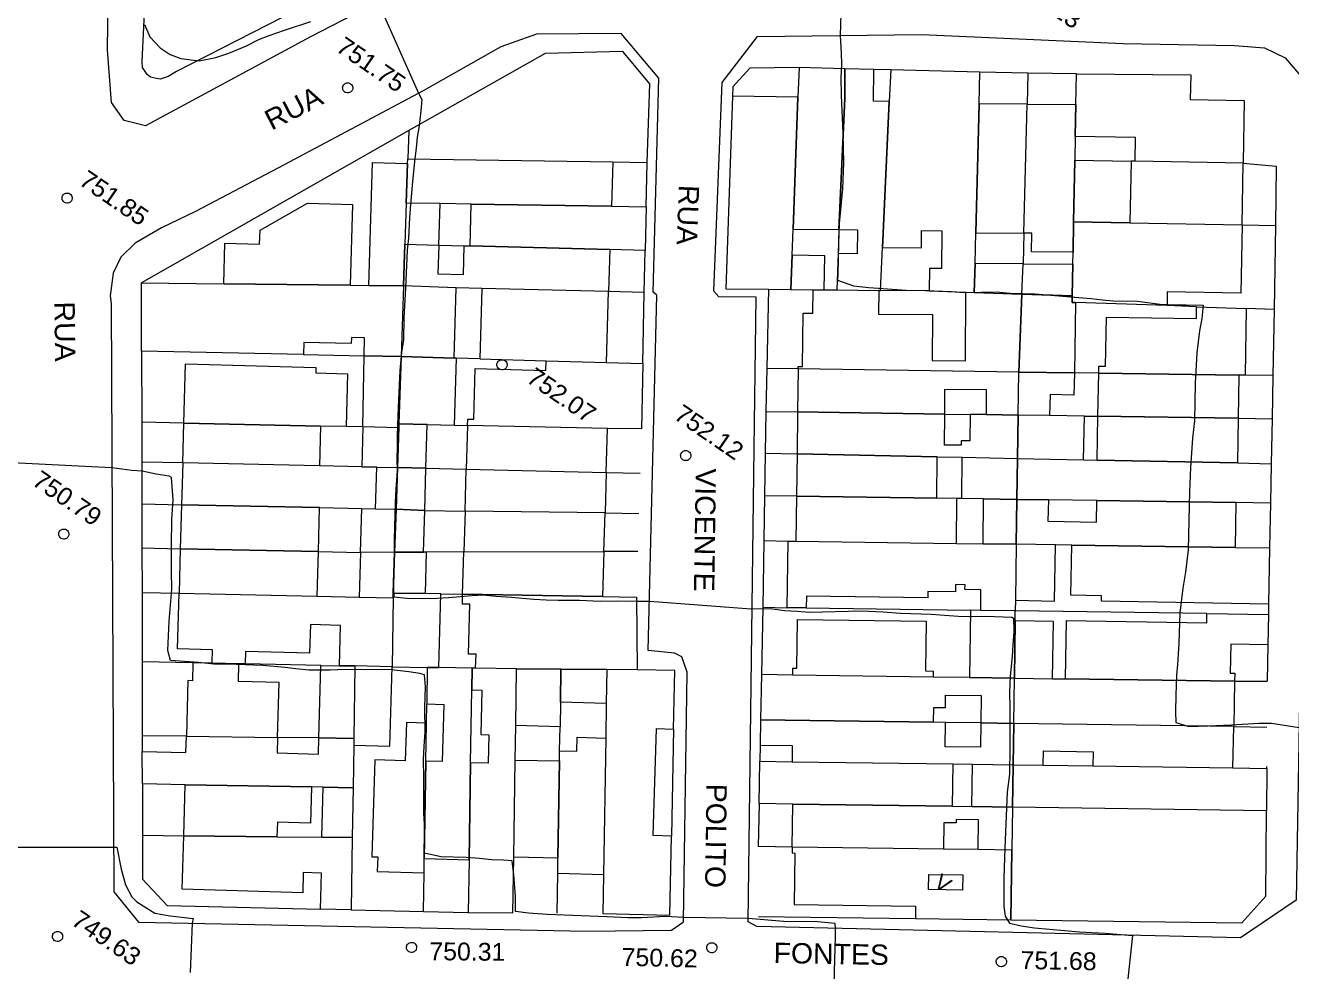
# Model space of a CAD drawing. Header units: metres. Extents: x 322294 to 7190115, y 7390841 to 10157759.
# Drawn here: x 323695.3 to 323819.7, y 7393811.2 to 7393904.2 of the extents above; entities that cross this region are included whole.
import ezdxf
from ezdxf.enums import TextEntityAlignment as Align

# ---------------------------------------------------------------- set-up
doc = ezdxf.new("R2010")
doc.units = ezdxf.units.M
doc.layers.get('0').update_dxf_attribs({"lineweight": 18})
for name, color, linetype, lineweight in [('100_SIST_VIARIO_MEIO_FIO', 1, 'Continuous', 18), ('160_P_SIMP_ASF_TOP', 7, 'Continuous', 18), ('168_P_SIMP_PARALE_TOP', 7, 'Continuous', 18), ('206_MURO_E_MURO_ARRIMO', 7, 'Continuous', 18), ('214_PROJ_BEIRAL_EDIF', 10, 'Continuous', 18), ('600_CURVA_MESTRA', 14, 'Continuous', 18), ('604_CURVA_INTERM', 7, 'Continuous', 18), ('606_PTO_COTADO', 7, 'Continuous', 18), ('608_PTO_COTADO_INTERVIA', 1, 'Continuous', 18), ('626_SEGM_CURVA_INTERM', 7, 'Continuous', 18)]:
    doc.layers.add(name, color=color, linetype=linetype, lineweight=lineweight)
doc.styles.add('Style-Arial', font='arial.ttf', dxfattribs={"height": 1.75})

# ---------------------------------------------------------------- blocks, each defined once
blk = doc.blocks.new('SP09')
at = {"color": 0, "linetype": 'Continuous'}
blk.add_lwpolyline([(-0.03, -0.51), (-0.14, -0.49), (-0.24, -0.46), (-0.31, -0.42), (-0.35, -0.39), (-0.42, -0.31), (-0.47, -0.24), (-0.51, -0.15), (-0.52, -0.09), (-0.52, 0.03), (-0.51, 0.11), (-0.48, 0.2), (-0.44, 0.27), (-0.4, 0.33), (-0.32, 0.39), (-0.23, 0.44), (-0.15, 0.48), (-0.1, 0.48), (-0.03, 0.48), (0.08, 0.48), (0.19, 0.44), (0.27, 0.4), (0.35, 0.32), (0.41, 0.23), (0.46, 0.11), (0.48, 0.03), (0.48, -0.03), (0.47, -0.08), (0.44, -0.21), (0.38, -0.3), (0.31, -0.38), (0.23, -0.44), (0.1, -0.49), (0.02, -0.51)], close=True, dxfattribs=at)
blk = doc.blocks.new('SP10')
at = {"color": 0, "linetype": 'Continuous'}
blk.add_lwpolyline([(-0.03, -0.51), (-0.14, -0.49), (-0.24, -0.46), (-0.31, -0.42), (-0.35, -0.39), (-0.42, -0.31), (-0.47, -0.24), (-0.51, -0.15), (-0.52, -0.09), (-0.52, 0.03), (-0.51, 0.11), (-0.48, 0.2), (-0.44, 0.27), (-0.4, 0.33), (-0.32, 0.39), (-0.23, 0.44), (-0.15, 0.48), (-0.1, 0.48), (-0.03, 0.48), (0.08, 0.48), (0.19, 0.44), (0.27, 0.4), (0.35, 0.32), (0.41, 0.23), (0.46, 0.11), (0.48, 0.03), (0.48, -0.03), (0.47, -0.08), (0.44, -0.21), (0.38, -0.3), (0.31, -0.38), (0.23, -0.44), (0.1, -0.49), (0.02, -0.51)], close=True, dxfattribs=at)

msp = doc.modelspace()

# ---------------------------------------------------------------- linework, layer by layer
at = {"layer": '100_SIST_VIARIO_MEIO_FIO'}
msp.add_lwpolyline([(323740.756, 7393912.127), (323723.306, 7393903.087), (323707.095, 7393894.36), (323704.982, 7393894.878), (323703.732, 7393896.656), (323703.358, 7393901.818), (323703.515, 7393914.407)], dxfattribs=at)
for points in [[(323703.71, 7393876.899), (323703.976, 7393819.064), (323706.392, 7393816.105), (323750.45, 7393815.227), (323758.797, 7393815.322), (323759.955, 7393816.138), (323760.318, 7393840.659), (323759.783, 7393842.157), (323759.088, 7393842.517), (323756.505, 7393842.794), (323757.325, 7393877.699), (323756.991, 7393877.99), (323757.547, 7393899.033), (323753.843, 7393903.419), (323745.523, 7393903.339), (323742.012, 7393902.114), (323734.378, 7393897.79), (323720.702, 7393890.508), (323712.077, 7393885.968), (323708.653, 7393884.316), (323706.065, 7393882.812), (323704.651, 7393881.44), (323703.904, 7393879.867), (323703.633, 7393877.645)], [(323814.107, 7393902.237), (323817.074, 7393902.018), (323819.078, 7393901.019), (323821.039, 7393898.781), (323821.608, 7393897.484), (323821.185, 7393878.231), (323820.165, 7393818.259), (323814.697, 7393814.557), (323767.167, 7393815.661), (323766.306, 7393816.119), (323766.901, 7393862.669), (323767.093, 7393877.496), (323763.425, 7393877.546), (323762.956, 7393878.089), (323763.76, 7393898.6), (323767.238, 7393903.131), (323783.372, 7393903.328), (323803.161, 7393902.441)]]:
    msp.add_lwpolyline(points, close=True, dxfattribs=at)
at = {"layer": '206_MURO_E_MURO_ARRIMO'}
for p, q in [((323766.475, 7393900.022), (323764.812, 7393898.173)), ((323771.318, 7393900.065), (323766.475, 7393900.022)), ((323780.328, 7393899.843), (323778.668, 7393899.884)), ((323793.802, 7393899.51), (323789.095, 7393899.626)), ((323798.581, 7393899.461), (323793.802, 7393899.51)), ((323764.812, 7393898.173), (323764.78, 7393897.265)), ((323732.954, 7393893.876), (323706.693, 7393878.912)), ((323756.286, 7393886.389), (323756.378, 7393890.751)), ((323818.213, 7393890.382), (323818.155, 7393884.549)), ((323818.155, 7393884.549), (323818.002, 7393876.314)), ((323756.108, 7393877.963), (323756.196, 7393882.097)), ((323755.962, 7393870.997), (323756.108, 7393877.963)), ((323768.315, 7393878.29), (323768.139, 7393870.509)), ((323818.002, 7393876.314), (323817.881, 7393869.803)), ((323706.706, 7393872.212), (323706.719, 7393865.219)), ((323768.139, 7393870.509), (323768.044, 7393866.276)), ((323817.881, 7393869.803), (323817.802, 7393865.57)), ((323768.044, 7393866.276), (323767.98, 7393862.193)), ((323706.719, 7393865.219), (323706.726, 7393861.308)), ((323817.802, 7393865.57), (323817.72, 7393861.147)), ((323706.726, 7393861.308), (323706.733, 7393857.199)), ((323767.98, 7393862.193), (323767.914, 7393857.987)), ((323767.914, 7393857.987), (323767.846, 7393853.585)), ((323706.733, 7393857.199), (323706.741, 7393852.869)), ((323817.648, 7393857.282), (323817.566, 7393852.879)), ((323706.741, 7393852.869), (323706.75, 7393848.49)), ((323767.846, 7393853.585), (323767.743, 7393847.034)), ((323706.75, 7393848.49), (323706.762, 7393841.668)), ((323767.743, 7393847.034), (323767.622, 7393840.423)), ((323817.463, 7393847.347), (323817.444, 7393846.328)), ((323817.389, 7393843.354), (323817.322, 7393839.776)), ((323706.762, 7393841.668), (323706.776, 7393834.423)), ((323758.985, 7393835.071), (323758.775, 7393824.556)), ((323706.776, 7393834.423), (323706.778, 7393832.883)), ((323767.496, 7393833.506), (323767.467, 7393831.912)), ((323817.275, 7393831.205), (323817.276, 7393831.404)), ((323706.784, 7393829.678), (323706.794, 7393824.639)), ((323767.391, 7393827.755), (323767.314, 7393823.543)), ((323706.794, 7393824.639), (323706.802, 7393820.322)), ((323706.802, 7393820.322), (323709.212, 7393817.725)), ((323709.212, 7393817.725), (323724.274, 7393817.384)), ((323727.299, 7393817.315), (323734.404, 7393817.154)), ((323734.404, 7393817.154), (323738.813, 7393817.054)), ((323767.346, 7393816.67), (323782.749, 7393816.464))]:
    msp.add_line(p, q, dxfattribs=at)
for points in [[(323793.802, 7393899.51), (323793.746, 7393896.475)], [(323814.96, 7393890.685), (323818.213, 7393890.382)], [(323775.243, 7393884.149), (323775.156, 7393881.795)], [(323793.419, 7393883.806), (323793.342, 7393880.782)], [(323814.853, 7393884.611), (323818.155, 7393884.549)], [(323735.933, 7393882.633), (323738.406, 7393882.567)], [(323756.108, 7393877.963), (323752.594, 7393878.054)], [(323784.116, 7393878.13), (323779.327, 7393878.179)], [(323810.392, 7393876.577), (323807.481, 7393876.677)], [(323818.002, 7393876.314), (323815.263, 7393876.408)], [(323722.621, 7393871.878), (323728.572, 7393871.753)], [(323739.94, 7393871.455), (323737.658, 7393871.521)], [(323771.238, 7393870.465), (323768.139, 7393870.509)], [(323800.763, 7393870.046), (323798.373, 7393870.08)], [(323817.881, 7393869.803), (323815.147, 7393869.842)], [(323768.044, 7393866.276), (323771.181, 7393866.232)], [(323710.861, 7393865.132), (323706.719, 7393865.219)], [(323737.47, 7393864.935), (323738.733, 7393864.908)], [(323785.636, 7393866.027), (323788.131, 7393865.991)], [(323799.362, 7393865.832), (323800.689, 7393865.813)], [(323814.479, 7393865.617), (323817.802, 7393865.57)], [(323728.46, 7393864.761), (323726.795, 7393864.796)], [(323710.749, 7393861.224), (323706.726, 7393861.308)], [(323767.98, 7393862.193), (323771.125, 7393862.127)], [(323734.656, 7393860.699), (323738.61, 7393860.608)], [(323752.365, 7393860.291), (323755.701, 7393860.214)], [(323771.068, 7393857.943), (323767.914, 7393857.987)], [(323787.319, 7393857.712), (323786.817, 7393857.719)], [(323706.733, 7393857.199), (323710.632, 7393857.117)], [(323734.537, 7393856.533), (323738.492, 7393856.483)], [(323752.251, 7393856.31), (323755.588, 7393856.268)], [(323706.741, 7393852.869), (323710.508, 7393852.79)], [(323724.075, 7393852.504), (323728.212, 7393852.417)], [(323755.481, 7393852.531), (323752.142, 7393852.522)], [(323767.846, 7393853.585), (323770.241, 7393853.551)], [(323738.378, 7393852.482), (323734.708, 7393852.471)], [(323706.75, 7393848.49), (323710.383, 7393848.413)], [(323736.127, 7393848.356), (323738.259, 7393848.321)], [(323767.743, 7393847.034), (323770.152, 7393847)], [(323772.032, 7393846.973), (323788.153, 7393846.744)], [(323811.394, 7393846.414), (323792.57, 7393846.682)], [(323711.751, 7393841.573), (323706.762, 7393841.668)], [(323724.329, 7393841.334), (323716.893, 7393841.475)], [(323814.114, 7393839.763), (323817.322, 7393839.776)], [(323734.695, 7393835.657), (323734.724, 7393837.54)], [(323747.792, 7393832.943), (323747.829, 7393835.306)], [(323789.178, 7393835.672), (323785.721, 7393835.721)], [(323814.036, 7393835.319), (323817.298, 7393835.273)], [(323711.103, 7393834.366), (323706.776, 7393834.423)], [(323724.125, 7393834.196), (323720.056, 7393834.249)], [(323706.794, 7393824.639), (323710.848, 7393824.595)], [(323770.644, 7393823.482), (323767.314, 7393823.543)], [(323734.404, 7393817.154), (323734.463, 7393820.95)], [(323747.541, 7393816.988), (323747.602, 7393820.876)]]:
    msp.add_lwpolyline(points, dxfattribs=at)
at = {"layer": '214_PROJ_BEIRAL_EDIF'}
msp.add_lwpolyline([(323720.582, 7393905.038), (323710.124, 7393899.673), (323709.317, 7393899.184), (323708.532, 7393898.931), (323708.169, 7393898.987), (323707.59, 7393899.134), (323707.248, 7393899.389), (323706.803, 7393900.087), (323706.746, 7393900.661), (323707.078, 7393907.521)], dxfattribs=at)
for points in [[(323753.019, 7393890.804), (323756.378, 7393890.751), (323756.645, 7393898.479), (323754.01, 7393901.662), (323746.36, 7393901.452), (323732.954, 7393893.876), (323732.862, 7393891.121)], [(323771.211, 7393897.178), (323770.725, 7393884.184), (323775.243, 7393884.149), (323775.815, 7393897.023), (323775.833, 7393899.954), (323771.318, 7393900.065)], [(323775.156, 7393881.795), (323775.022, 7393878.222), (323779.147, 7393878.18), (323779.327, 7393878.179), (323779.522, 7393882.394), (323780.185, 7393896.745), (323778.643, 7393896.757), (323778.668, 7393899.884), (323775.833, 7393899.954), (323775.815, 7393897.023), (323775.243, 7393884.149), (323777.056, 7393884.135), (323777.038, 7393881.78)], [(323788.611, 7393880.819), (323788.688, 7393883.843), (323789.015, 7393896.512), (323789.095, 7393899.626), (323780.328, 7393899.843), (323780.185, 7393896.745), (323779.522, 7393882.394), (323783.344, 7393882.364), (323783.357, 7393884.052), (323785.359, 7393884.036), (323785.33, 7393880.315), (323784.133, 7393880.324), (323784.116, 7393878.13), (323787.72, 7393878.006), (323788.537, 7393877.978)], [(323798.465, 7393893.301), (323798.524, 7393896.438), (323798.581, 7393899.461), (323809.813, 7393899.345), (323809.77, 7393896.924), (323815.069, 7393896.831), (323814.96, 7393890.685), (323804.352, 7393890.873), (323804.393, 7393893.196)], [(323770.63, 7393881.623), (323770.725, 7393884.184), (323771.211, 7393897.178), (323764.78, 7393897.265), (323764.118, 7393878.324), (323768.315, 7393878.29), (323770.505, 7393878.268)], [(323789.015, 7393896.512), (323788.688, 7393883.843), (323793.419, 7393883.806), (323793.746, 7393896.475)], [(323798.25, 7393881.944), (323794.17, 7393881.975), (323794.184, 7393883.8), (323793.419, 7393883.806), (323793.746, 7393896.475), (323798.524, 7393896.438), (323798.465, 7393893.301), (323798.421, 7393890.978), (323798.306, 7393884.924)], [(323732.862, 7393891.121), (323753.019, 7393890.804), (323752.894, 7393886.442), (323739.105, 7393886.659), (323736.049, 7393886.707), (323732.717, 7393886.759), (323732.846, 7393890.638)], [(323729.045, 7393878.653), (323729.391, 7393890.737), (323732.846, 7393890.638), (323732.717, 7393886.759), (323732.583, 7393882.721), (323732.446, 7393878.614)], [(323798.306, 7393884.924), (323798.421, 7393890.978), (323803.942, 7393890.88), (323803.835, 7393884.82)], [(323814.96, 7393890.685), (323804.352, 7393890.873), (323803.942, 7393890.88), (323803.835, 7393884.82), (323814.853, 7393884.611)], [(323727.19, 7393878.675), (323714.786, 7393878.818), (323714.9, 7393882.826), (323718.309, 7393882.729), (323718.347, 7393884.081), (323723.024, 7393886.749), (323727.418, 7393886.624)], [(323735.933, 7393882.633), (323736.049, 7393886.707), (323732.717, 7393886.759), (323732.583, 7393882.721)], [(323752.712, 7393882.189), (323738.988, 7393882.552), (323739.105, 7393886.659), (323752.894, 7393886.442), (323756.286, 7393886.389), (323756.196, 7393882.097)], [(323798.306, 7393884.924), (323803.835, 7393884.82), (323814.853, 7393884.611), (323814.734, 7393877.894), (323807.505, 7393878.021), (323807.481, 7393876.677), (323798.495, 7393876.988), (323798.146, 7393877), (323798.169, 7393877.645), (323798.227, 7393880.744), (323798.25, 7393881.944)], [(323735.933, 7393882.633), (323735.826, 7393879.795), (323738.325, 7393879.723), (323738.406, 7393882.567), (323738.988, 7393882.552), (323752.712, 7393882.189), (323752.594, 7393878.054), (323740.138, 7393878.377), (323737.624, 7393878.443), (323732.446, 7393878.614), (323732.583, 7393882.721)], [(323770.63, 7393881.623), (323770.505, 7393878.268), (323772.691, 7393878.246), (323773.8, 7393878.234), (323773.845, 7393881.579)], [(323793.342, 7393880.782), (323788.611, 7393880.819), (323788.537, 7393877.978), (323793.214, 7393877.816)], [(323793.342, 7393880.782), (323798.227, 7393880.744), (323798.169, 7393877.645), (323793.214, 7393877.816)], [(323728.572, 7393871.753), (323728.6, 7393873.525), (323727.33, 7393873.552), (323727.317, 7393872.959), (323722.645, 7393873.058), (323722.621, 7393871.878), (323706.706, 7393872.212), (323706.693, 7393878.912), (323714.786, 7393878.818), (323727.19, 7393878.675), (323729.045, 7393878.653), (323732.446, 7393878.614), (323732.215, 7393871.676)], [(323737.426, 7393871.527), (323737.624, 7393878.443), (323732.446, 7393878.614), (323732.215, 7393871.676)], [(323752.594, 7393878.054), (323740.138, 7393878.377), (323739.94, 7393871.455), (323746.461, 7393871.269), (323752.395, 7393871.099)], [(323779.147, 7393878.18), (323779.129, 7393875.837), (323784.426, 7393875.795), (323784.391, 7393871.289), (323787.667, 7393871.263), (323787.72, 7393878.006), (323788.537, 7393877.978), (323793.214, 7393877.816), (323792.903, 7393870.158), (323771.238, 7393870.465), (323771.241, 7393870.705), (323771.644, 7393870.699), (323771.715, 7393875.94), (323772.659, 7393875.927), (323772.691, 7393878.246), (323773.8, 7393878.234), (323775.022, 7393878.222)], [(323798.495, 7393876.988), (323798.373, 7393870.08), (323792.903, 7393870.158), (323793.214, 7393877.816), (323798.169, 7393877.645), (323798.146, 7393877)], [(323810.392, 7393876.577), (323815.263, 7393876.408), (323815.147, 7393869.842), (323814.554, 7393869.85), (323800.763, 7393870.046), (323800.775, 7393870.731), (323801.445, 7393870.719), (323801.53, 7393875.559), (323810.371, 7393875.403)], [(323728.572, 7393871.753), (323732.215, 7393871.676), (323731.995, 7393865.05), (323731.983, 7393864.687), (323728.46, 7393864.761)], [(323734.779, 7393864.992), (323737.47, 7393864.935), (323737.658, 7393871.521), (323737.426, 7393871.527), (323732.215, 7393871.676), (323731.995, 7393865.05)], [(323752.489, 7393864.618), (323738.733, 7393864.908), (323738.751, 7393865.539), (323739.349, 7393865.521), (323739.492, 7393870.505), (323746.434, 7393870.306), (323746.461, 7393871.269), (323752.395, 7393871.099), (323755.962, 7393870.997), (323755.827, 7393864.588)], [(323726.795, 7393864.796), (323724.273, 7393864.849), (323710.861, 7393865.132), (323711.028, 7393870.954), (323723.836, 7393870.588), (323723.821, 7393870.064), (323726.943, 7393869.975)], [(323789.704, 7393865.969), (323792.843, 7393865.924), (323792.903, 7393870.158), (323771.238, 7393870.465), (323771.181, 7393866.232), (323785.636, 7393866.027), (323785.655, 7393868.467), (323789.723, 7393868.435)], [(323798.373, 7393870.08), (323798.334, 7393867.897), (323795.982, 7393867.939), (323795.946, 7393865.88), (323792.843, 7393865.924), (323792.903, 7393870.158)], [(323814.479, 7393865.617), (323800.689, 7393865.813), (323800.763, 7393870.046), (323814.554, 7393869.85)], [(323785.636, 7393866.027), (323771.181, 7393866.232), (323771.125, 7393862.127), (323784.876, 7393861.838), (323787.351, 7393861.786), (323792.782, 7393861.671), (323792.843, 7393865.924), (323789.704, 7393865.969), (323788.131, 7393865.991), (323788.11, 7393863.385), (323787.266, 7393863.391), (323787.263, 7393862.971), (323785.612, 7393862.984)], [(323710.749, 7393861.224), (323710.861, 7393865.132), (323724.273, 7393864.849), (323724.191, 7393860.94)], [(323734.779, 7393864.992), (323731.995, 7393865.05), (323731.983, 7393864.687), (323731.853, 7393860.779), (323734.656, 7393860.699)], [(323795.946, 7393865.88), (323792.843, 7393865.924), (323792.782, 7393861.671), (323799.286, 7393861.535), (323799.362, 7393865.832)], [(323814.402, 7393861.217), (323800.612, 7393861.507), (323800.689, 7393865.813), (323814.479, 7393865.617)], [(323728.348, 7393860.853), (323729.81, 7393860.822), (323731.853, 7393860.779), (323731.983, 7393864.687), (323728.46, 7393864.761)], [(323752.489, 7393864.618), (323738.733, 7393864.908), (323738.61, 7393860.608), (323752.365, 7393860.291)], [(323728.348, 7393860.853), (323724.191, 7393860.94), (323710.749, 7393861.224), (323710.632, 7393857.117), (323724.199, 7393856.831), (323728.336, 7393856.744), (323729.692, 7393856.715), (323729.81, 7393860.822)], [(323771.125, 7393862.127), (323771.068, 7393857.943), (323784.844, 7393857.747), (323784.876, 7393861.838)], [(323789.442, 7393857.682), (323787.319, 7393857.712), (323787.351, 7393861.786), (323792.782, 7393861.671), (323792.725, 7393857.635)], [(323799.286, 7393861.535), (323800.612, 7393861.507), (323814.402, 7393861.217), (323817.72, 7393861.147), (323817.648, 7393857.282), (323814.244, 7393857.33), (323800.58, 7393857.524), (323795.819, 7393857.591), (323792.725, 7393857.635), (323792.782, 7393861.671)], [(323734.537, 7393856.533), (323734.656, 7393860.699), (323731.853, 7393860.779), (323731.716, 7393856.673)], [(323752.251, 7393856.31), (323738.492, 7393856.483), (323738.61, 7393860.608), (323752.365, 7393860.291)], [(323771.008, 7393853.54), (323786.782, 7393853.316), (323786.817, 7393857.719), (323784.844, 7393857.747), (323771.068, 7393857.943)], [(323789.408, 7393853.279), (323789.442, 7393857.682), (323792.725, 7393857.635), (323792.663, 7393853.233)], [(323795.819, 7393857.591), (323795.782, 7393855.486), (323800.543, 7393855.402), (323800.58, 7393857.524), (323814.244, 7393857.33), (323814.166, 7393852.928), (323798.113, 7393853.155), (323796.53, 7393853.178), (323792.663, 7393853.233), (323792.725, 7393857.635)], [(323724.199, 7393856.831), (323710.632, 7393857.117), (323710.508, 7393852.79), (323724.075, 7393852.504)], [(323728.212, 7393852.417), (323728.336, 7393856.744), (323729.692, 7393856.715), (323731.716, 7393856.673), (323731.576, 7393852.462)], [(323734.421, 7393852.471), (323734.537, 7393856.533), (323731.716, 7393856.673), (323731.576, 7393852.462)], [(323752.251, 7393856.31), (323738.492, 7393856.483), (323738.378, 7393852.482), (323752.142, 7393852.522)], [(323724.075, 7393852.504), (323710.508, 7393852.79), (323710.383, 7393848.413), (323723.949, 7393848.127)], [(323752.016, 7393848.091), (323738.259, 7393848.321), (323738.378, 7393852.482), (323752.142, 7393852.522)], [(323792.57, 7393846.682), (323789.168, 7393846.73), (323789.196, 7393848.762), (323787.626, 7393848.783), (323787.632, 7393849.258), (323786.691, 7393849.271), (323786.681, 7393848.541), (323783.98, 7393848.578), (323783.971, 7393847.954), (323772.047, 7393848.116), (323772.032, 7393846.973), (323770.152, 7393847), (323770.241, 7393853.551), (323771.008, 7393853.54), (323786.782, 7393853.316), (323789.408, 7393853.279), (323792.663, 7393853.233), (323792.584, 7393847.722)], [(323796.53, 7393853.178), (323792.663, 7393853.233), (323792.584, 7393847.722), (323796.433, 7393847.654)], [(323798.113, 7393853.155), (323814.166, 7393852.928), (323817.566, 7393852.879), (323817.463, 7393847.347), (323801.031, 7393847.637), (323801.041, 7393848.17), (323798.026, 7393848.223)], [(323728.212, 7393852.417), (323728.087, 7393848.04), (323731.427, 7393847.97), (323731.442, 7393848.435), (323731.576, 7393852.462)], [(323734.421, 7393852.471), (323731.576, 7393852.462), (323731.442, 7393848.435), (323734.591, 7393848.382), (323734.708, 7393852.471)], [(323726.147, 7393841.299), (323726.26, 7393845.253), (323723.302, 7393845.338), (323723.221, 7393842.516), (323716.928, 7393842.696), (323716.893, 7393841.475), (323716.276, 7393841.487), (323713.625, 7393841.537), (323713.662, 7393842.856), (323710.226, 7393842.955), (323710.383, 7393848.413), (323723.949, 7393848.127), (323728.087, 7393848.04), (323731.427, 7393847.97), (323731.331, 7393841.201), (323727.676, 7393841.27)], [(323734.591, 7393848.382), (323731.442, 7393848.435), (323731.427, 7393847.97), (323731.331, 7393841.201), (323734.781, 7393841.135), (323735.92, 7393841.114), (323736.127, 7393848.356)], [(323739.534, 7393841.048), (323739.573, 7393842.418), (323738.82, 7393842.439), (323738.96, 7393847.335), (323738.231, 7393847.356), (323738.259, 7393848.321), (323752.016, 7393848.091), (323755.353, 7393848.036), (323755.408, 7393840.885), (323752.425, 7393840.915), (323747.918, 7393840.962), (323743.566, 7393841.006)], [(323792.57, 7393846.682), (323789.168, 7393846.73), (323788.153, 7393846.744), (323788.063, 7393840.133), (323792.476, 7393840.071), (323792.556, 7393845.72)], [(323814.114, 7393839.763), (323797.505, 7393839.999), (323797.606, 7393845.745), (323811.378, 7393845.502), (323811.394, 7393846.414), (323817.444, 7393846.328), (323817.389, 7393843.354), (323813.745, 7393843.418), (323813.695, 7393840.581), (323814.129, 7393840.573)], [(323784.485, 7393840.184), (323770.71, 7393840.38), (323770.719, 7393841.048), (323771.087, 7393841.043), (323771.152, 7393845.843), (323783.816, 7393845.671), (323783.749, 7393840.785), (323784.493, 7393840.775)], [(323792.556, 7393845.72), (323792.476, 7393840.071), (323796.23, 7393840.017), (323796.33, 7393845.653)], [(323716.276, 7393841.487), (323713.625, 7393841.537), (323711.751, 7393841.573), (323711.701, 7393839.816), (323711.26, 7393839.828), (323711.103, 7393834.366), (323720.056, 7393834.249), (323720.21, 7393839.641), (323716.227, 7393839.755)], [(323724.329, 7393841.334), (323726.147, 7393841.299), (323727.676, 7393841.27), (323727.564, 7393834.151), (323724.125, 7393834.196)], [(323727.554, 7393833.486), (323731.107, 7393833.384), (323731.331, 7393841.201), (323727.676, 7393841.27), (323727.564, 7393834.151)], [(323734.781, 7393841.135), (323734.724, 7393837.54), (323736.411, 7393837.492), (323736.251, 7393831.888), (323734.636, 7393831.934), (323734.485, 7393822.346), (323738.894, 7393822.22), (323739.044, 7393831.765), (323739.157, 7393838.914), (323739.19, 7393841.051), (323735.92, 7393841.114)], [(323738.813, 7393817.054), (323743.189, 7393817.011), (323743.275, 7393822.495), (323743.425, 7393832.009), (323743.479, 7393835.43), (323743.566, 7393841.006), (323739.534, 7393841.048), (323739.19, 7393841.051), (323739.157, 7393838.914), (323740.155, 7393838.886), (323740.031, 7393834.543), (323740.846, 7393834.519), (323740.766, 7393831.716), (323739.044, 7393831.765), (323738.894, 7393822.22)], [(323747.867, 7393837.724), (323747.829, 7393835.306), (323743.479, 7393835.43), (323743.566, 7393841.006), (323747.918, 7393840.962)], [(323752.373, 7393837.595), (323747.867, 7393837.724), (323747.918, 7393840.962), (323752.425, 7393840.915)], [(323758.775, 7393824.556), (323756.993, 7393824.607), (323757.294, 7393835.12), (323758.985, 7393835.071), (323759.099, 7393840.832), (323755.408, 7393840.885), (323752.425, 7393840.915), (323752.373, 7393837.595), (323752.319, 7393834.191), (323752.107, 7393820.747), (323752.048, 7393816.964), (323758.62, 7393816.778)], [(323784.547, 7393835.738), (323784.567, 7393837.195), (323785.705, 7393837.18), (323785.722, 7393838.41), (323789.215, 7393838.363), (323789.178, 7393835.672), (323792.413, 7393835.626), (323792.476, 7393840.071), (323788.063, 7393840.133), (323784.485, 7393840.184), (323770.71, 7393840.38), (323767.622, 7393840.423), (323767.541, 7393835.979)], [(323796.23, 7393840.017), (323797.505, 7393839.999), (323814.114, 7393839.763), (323814.036, 7393835.319), (323792.413, 7393835.626), (323792.476, 7393840.071)], [(323734.463, 7393820.95), (323734.485, 7393822.346), (323734.636, 7393831.934), (323734.695, 7393835.657), (323732.727, 7393835.713), (323732.62, 7393831.965), (323729.618, 7393832.051), (323729.345, 7393822.52), (323729.913, 7393822.504), (323729.872, 7393821.082)], [(323789.178, 7393835.672), (323789.146, 7393833.282), (323785.689, 7393833.329), (323785.721, 7393835.721), (323784.547, 7393835.738), (323767.541, 7393835.979), (323767.496, 7393833.506), (323770.656, 7393833.463), (323770.635, 7393831.867), (323786.437, 7393831.643), (323788.352, 7393831.616), (323792.355, 7393831.559), (323792.413, 7393835.626)], [(323795.302, 7393831.517), (323795.327, 7393832.932), (323800.211, 7393832.846), (323800.187, 7393831.448), (323813.964, 7393831.252), (323814.036, 7393835.319), (323792.413, 7393835.626), (323792.355, 7393831.559)], [(323724.552, 7393829.361), (323723.406, 7393829.381), (323710.991, 7393829.603), (323706.784, 7393829.678), (323706.778, 7393832.883), (323711.057, 7393832.761), (323711.103, 7393834.366), (323720.056, 7393834.249), (323720.013, 7393832.733), (323724.08, 7393832.617), (323724.125, 7393834.196), (323727.564, 7393834.151), (323727.554, 7393833.486), (323727.488, 7393829.309)], [(323747.625, 7393822.371), (323747.776, 7393831.94), (323747.792, 7393832.943), (323749.464, 7393832.895), (323749.504, 7393834.272), (323752.319, 7393834.191), (323752.107, 7393820.747), (323747.602, 7393820.876)], [(323747.625, 7393822.371), (323743.275, 7393822.495), (323743.425, 7393832.009), (323747.776, 7393831.94)], [(323770.635, 7393831.867), (323786.437, 7393831.643), (323786.381, 7393827.485), (323770.702, 7393827.708), (323767.391, 7393827.755), (323767.467, 7393831.912)], [(323792.355, 7393831.559), (323792.296, 7393827.401), (323788.296, 7393827.458), (323788.352, 7393831.616)], [(323795.302, 7393831.517), (323800.187, 7393831.448), (323813.964, 7393831.252), (323817.275, 7393831.205), (323817.242, 7393827.047), (323792.296, 7393827.401), (323792.355, 7393831.559)], [(323710.991, 7393829.603), (323723.406, 7393829.381), (323723.304, 7393825.834), (323720.053, 7393825.927), (323720.012, 7393824.498), (323710.848, 7393824.595)], [(323727.488, 7393829.309), (323727.411, 7393824.419), (323724.411, 7393824.451), (323724.552, 7393829.361)], [(323788.912, 7393823.222), (323788.952, 7393826.145), (323786.748, 7393826.175), (323786.744, 7393825.854), (323785.539, 7393825.87), (323785.504, 7393823.271), (323770.644, 7393823.482), (323770.702, 7393827.708), (323786.381, 7393827.485), (323788.296, 7393827.458), (323792.296, 7393827.401), (323792.236, 7393823.175)], [(323792.236, 7393823.175), (323792.139, 7393816.338), (323814.837, 7393816.034), (323817.177, 7393818.668), (323817.242, 7393827.047), (323792.296, 7393827.401)], [(323710.848, 7393824.595), (323720.012, 7393824.498), (323724.411, 7393824.451), (323727.411, 7393824.419), (323727.299, 7393817.315), (323724.274, 7393817.384), (323724.375, 7393820.923), (323722.594, 7393820.974), (323722.537, 7393818.99), (323710.697, 7393819.329)], [(323788.912, 7393823.222), (323785.504, 7393823.271), (323770.644, 7393823.482), (323770.636, 7393822.897), (323770.918, 7393822.893), (323770.849, 7393817.826), (323782.766, 7393817.665), (323782.749, 7393816.464), (323792.139, 7393816.338), (323792.236, 7393823.175)], [(323787.41, 7393820.737), (323787.384, 7393819.249), (323784.039, 7393819.308), (323784.065, 7393820.796)]]:
    msp.add_lwpolyline(points, close=True, dxfattribs=at)
at = {"layer": '600_CURVA_MESTRA', "elevation": 750}
msp.add_lwpolyline([(323694.244, 7393823.467), (323703.956, 7393823.453), (323704.264, 7393823.453), (323704.712, 7393821.291), (323705.135, 7393819.76), (323705.758, 7393818.59), (323706.241, 7393818.094), (323708.012, 7393816.976), (323709.52, 7393816.706), (323711.774, 7393816.448), (323711.665, 7393816), (323711.481, 7393811.148)], dxfattribs=at)
at = {"layer": '604_CURVA_INTERM', "flags": 128}
for points, elevation in [([(323775.663, 7393912.737), (323775.36, 7393903.23), (323775.45, 7393901.477), (323775.481, 7393900.401), (323775.417, 7393899.057), (323775.443, 7393897.352), (323775.611, 7393893.633), (323775.702, 7393890.721), (323775.586, 7393888.191), (323775.272, 7393884.744), (323775.185, 7393882.808), (323775.126, 7393879.75), (323775.096, 7393879.193), (323776.684, 7393878.633), (323778.184, 7393878.459), (323781.852, 7393878.186), (323783.743, 7393878.156), (323786.279, 7393878.059), (323787.494, 7393877.984), (323789.234, 7393877.987), (323790.681, 7393878.042), (323792.101, 7393877.892), (323794.504, 7393877.849), (323798.83, 7393877.479), (323800.042, 7393877.371), (323801.139, 7393877.237), (323802.2, 7393877.152), (323804.566, 7393877.116), (323806.797, 7393876.827), (323808.369, 7393876.752), (323809.378, 7393876.752), (323811.018, 7393876.712), (323810.89, 7393875.412), (323810.667, 7393874.202), (323810.418, 7393872.04), (323810.25, 7393869.055), (323810.186, 7393865.349), (323809.982, 7393863.656), (323809.802, 7393860.775), (323809.684, 7393858.409), (323809.573, 7393852.668), (323809.291, 7393850.495), (323809.027, 7393848.93), (323808.755, 7393846.489), (323808.633, 7393843.473), (323808.5, 7393841.419), (323808.415, 7393840.378), (323808.345, 7393838.412), (323808.328, 7393836.809), (323808.347, 7393835.709), (323809.635, 7393835.34), (323811.5, 7393835.39), (323813.805, 7393835.484), (323816.502, 7393835.649), (323817.744, 7393835.658), (323820.454, 7393835.224)], 753), ([(323729.932, 7393906.52), (323733.914, 7393897.543), (323734.242, 7393896.936), (323734.138, 7393895.83), (323733.983, 7393894.362), (323733.799, 7393893.229), (323733.685, 7393892.166), (323733.545, 7393891.14), (323733.318, 7393888.875), (323733.143, 7393886.61), (323733.023, 7393885.354), (323732.92, 7393883.315), (323732.819, 7393882.121), (323732.644, 7393878.39), (323732.475, 7393875.48), (323732.444, 7393873.34), (323732.263, 7393872.078), (323732.085, 7393870.31), (323731.915, 7393866.7), (323731.841, 7393864.95), (323731.813, 7393863.801), (323731.821, 7393862.751), (323731.787, 7393861.666), (323731.819, 7393860.432), (323731.676, 7393858.648), (323731.613, 7393857.352), (323731.514, 7393853.652), (323731.523, 7393852.587), (323731.483, 7393850.986), (323731.461, 7393848.647), (323731.496, 7393848.07), (323732.76, 7393847.945), (323734.291, 7393847.91), (323735.714, 7393847.933), (323736.867, 7393848.004), (323739.181, 7393848.21), (323740.258, 7393848.27), (323741.507, 7393848.115), (323743.047, 7393848.048), (323745.267, 7393847.843), (323746.457, 7393847.772), (323747.658, 7393847.731), (323749.737, 7393847.727), (323751.783, 7393847.65), (323753.48, 7393847.658), (323755.355, 7393847.656), (323756.619, 7393847.656), (323766.598, 7393846.885), (323768.468, 7393846.905), (323769.886, 7393846.736), (323771.137, 7393846.644), (323772.336, 7393846.548), (323777.423, 7393846.681), (323779.579, 7393846.586), (323781.29, 7393846.452), (323784.303, 7393846.355), (323786.956, 7393846.162), (323788.106, 7393846.147), (323789.67, 7393846.162), (323792.233, 7393846.067), (323792.401, 7393845.958), (323792.44, 7393844.644), (323792.328, 7393843.339), (323792.25, 7393842.193), (323792.063, 7393840.277), (323791.998, 7393838.688), (323792.03, 7393837.152), (323792.025, 7393833.253), (323792.007, 7393830.629), (323791.767, 7393828.879), (323791.532, 7393823.417), (323791.447, 7393820.41), (323791.432, 7393818.671), (323791.442, 7393817.638), (323791.563, 7393816.698), (323792.014, 7393815.992), (323793.138, 7393815.736), (323794.468, 7393815.54), (323798.866, 7393815.142), (323801.39, 7393815.011), (323804.094, 7393814.803), (323803.534, 7393809.6)], 752), ([(323706.998, 7393904.319), (323707.504, 7393903.087), (323708.531, 7393902.012), (323709.507, 7393901.357), (323710.571, 7393900.96), (323712.379, 7393900.742), (323713.997, 7393901.049), (323715.287, 7393901.49), (323717.016, 7393902.21), (323718.234, 7393902.824), (323719.228, 7393903.233), (323720.755, 7393903.762), (323723.35, 7393904.595)], 752), ([(323774.886, 7393814.699), (323774.902, 7393815.481), (323774.873, 7393815.966), (323773.127, 7393816.136), (323769.807, 7393816.152), (323766.31, 7393816.47), (323759.961, 7393816.557), (323758.225, 7393816.645), (323755.849, 7393816.509), (323754.484, 7393816.525), (323752.423, 7393816.63), (323746.565, 7393816.84), (323744.718, 7393816.998), (323743.448, 7393817.157), (323743.443, 7393818.647), (323743.284, 7393820.751), (323743.117, 7393822.135), (323742.27, 7393822.193), (323741.108, 7393822.238), (323739.909, 7393822.347), (323738.592, 7393822.437), (323736.157, 7393822.53), (323734.483, 7393822.883), (323734.514, 7393824.75), (323734.507, 7393825.752), (323734.457, 7393826.774), (323734.456, 7393830.354), (323734.411, 7393832.044), (323734.468, 7393833.384), (323734.572, 7393834.74), (323734.553, 7393837.233), (323734.621, 7393839.215), (323734.519, 7393840.411), (323734.043, 7393840.53), (323732.958, 7393840.68), (323731.27, 7393840.882), (323726.755, 7393840.932), (323725.222, 7393840.872), (323723.135, 7393840.865), (323721.852, 7393840.984), (323720.805, 7393841.122), (323718.612, 7393841.333), (323716.011, 7393841.419), (323713.811, 7393841.461), (323712.294, 7393841.611), (323709.548, 7393841.8), (323709.269, 7393842.778), (323709.402, 7393845.69), (323709.676, 7393848.834), (323709.644, 7393850.567), (323709.655, 7393853.088), (323709.69, 7393855.712), (323709.808, 7393857.59), (323709.661, 7393859.807), (323709.408, 7393859.917), (323708.134, 7393860.134), (323706.758, 7393860.411), (323705.758, 7393860.486), (323703.784, 7393860.729), (323693.991, 7393861.24)], 751)]:
    msp.add_lwpolyline(points, dxfattribs=dict(at, elevation=elevation))
at = {"layer": '604_CURVA_INTERM', "elevation": 751}
msp.add_lwpolyline([(323774.791, 7393810.118), (323774.815, 7393811.26)], dxfattribs=at)
at = {"layer": '626_SEGM_CURVA_INTERM', "elevation": 751}
msp.add_lwpolyline([(323774.815, 7393811.26), (323774.886, 7393814.699)], dxfattribs=at)

# ---------------------------------------------------------------- block references
at = {"layer": '606_PTO_COTADO', "rotation": 325.5688295630279}
for p in [(323726.989, 7393898.07, 751.75), (323742.152, 7393870.864, 752.075), (323760.206, 7393861.939, 752.12), (323699.089, 7393854.226, 750.78), (323733.263, 7393813.605, 750.31), (323791.224, 7393812.216, 751.67)]:
    msp.add_blockref('SP09', p, dxfattribs=at)
at = {"layer": '608_PTO_COTADO_INTERVIA', "rotation": 325.5688295630279}
for p in [(323699.409, 7393887.238, 751.85), (323698.475, 7393814.683, 749.635), (323762.774, 7393813.58, 750.616)]:
    msp.add_blockref('SP10', p, dxfattribs=at)

# ---------------------------------------------------------------- texts
at = {"layer": '160_P_SIMP_ASF_TOP', "style": 'Style-Arial'}
for s, rotation, p in [('RUA', 27.3867, (323719.019, 7393894.745)), ('RUA', 267.75501, (323760.514, 7393888.531)), ('RUA', 270.63559, (323699.137, 7393877.086)), ('VICENTE', 269.19203, (323762.16, 7393860.694)), ('POLITO', 269.19203, (323763.225, 7393829.699))]:
    msp.add_text(s, height=2, rotation=rotation, dxfattribs=at).set_placement(p, align=Align.MIDDLE_LEFT)
at = {"layer": '168_P_SIMP_PARALE_TOP', "style": 'Style-Arial'}
msp.add_text('FONTES', height=2, rotation=358.96629, dxfattribs=at).set_placement((323768.819, 7393813.087), align=Align.MIDDLE_LEFT)
at = {"layer": '214_PROJ_BEIRAL_EDIF', "style": 'Style-Arial'}
msp.add_text('V', height=1.5, rotation=325.56883, dxfattribs=at).set_placement((323784.455, 7393819.699))
at = {"layer": '606_PTO_COTADO', "style": 'Style-Arial'}
for s, rotation, p in [('753.23', 325.56883, (323795.729, 7393906.614, 753.23)), ('751.75', 325.56883, (323729.265, 7393900.375, 751.75)), ('752.07', 325.56883, (323747.981, 7393867.872, 752.075)), ('752.12', 325.56883, (323762.482, 7393864.243, 752.12)), ('750.79', 325.56883, (323699.401, 7393857.76, 750.78)), ('750.31', 359.46839, (323738.723, 7393813.208, 750.31)), ('751.68', 358.98157, (323796.827, 7393812.311, 751.67))]:
    msp.add_text(s, height=1.75, rotation=rotation, dxfattribs=at).set_placement(p, align=Align.MIDDLE_CENTER)
at = {"layer": '608_PTO_COTADO_INTERVIA', "style": 'Style-Arial'}
for s, rotation, p in [('751.85', 325.56883, (323704.005, 7393887.265, 751.85)), ('749.63', 325.56883, (323703.258, 7393814.552, 749.635)), ('750.62', 358.64854, (323757.624, 7393812.602, 750.616))]:
    msp.add_text(s, height=1.75, rotation=rotation, dxfattribs=at).set_placement(p, align=Align.MIDDLE_CENTER)

doc.saveas('drawing.dxf')
